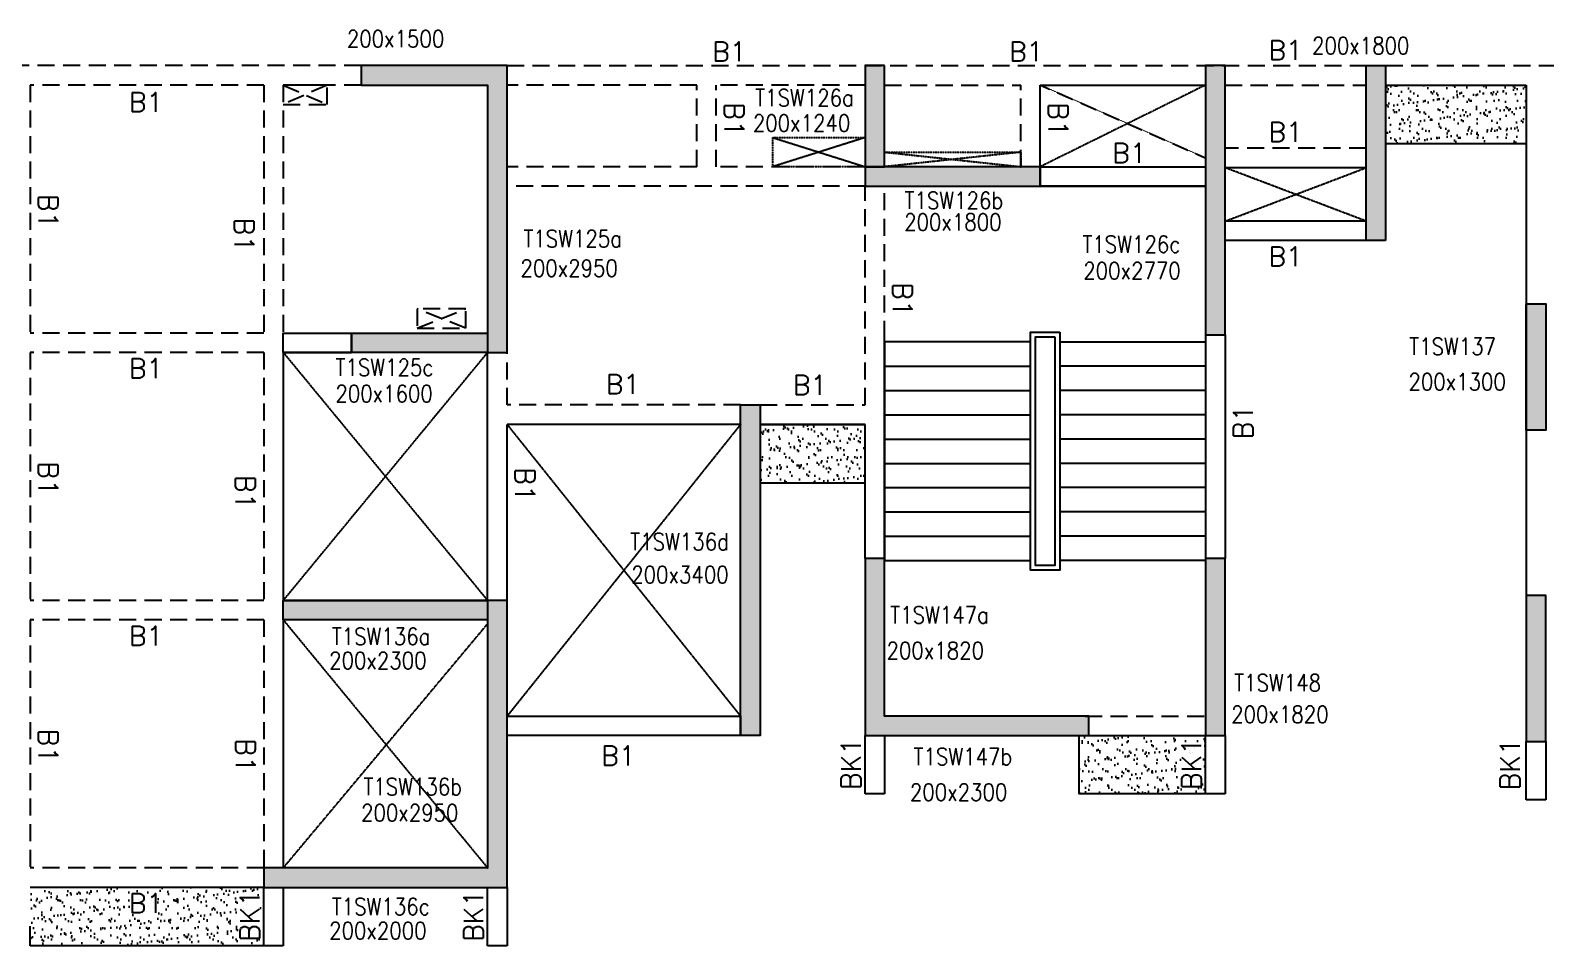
# Model space of a CAD drawing. Header units: millimetres. Extents: x 1078357 to 2594950, y -5122486 to -4636555.
# Drawn here: x 1424176 to 1439751, y -4674810 to -4665397 of the extents above; entities that cross this region are included whole.
import ezdxf

# ---------------------------------------------------------------- set-up
doc = ezdxf.new("R2010")
doc.units = ezdxf.units.MM
doc.header["$PDMODE"] = 35
for name, pattern in [('CONTINOUS', [0]), ('HIDDEN', [0.375, 0.25, -0.125]), ('New Retail block$0$CONTINOUS', [0])]:
    doc.linetypes.add(name, pattern=pattern)
for name, color, linetype, lineweight in [('A-_ANOTDIMA_D-', 6, 'Continuous', 13), ('COL. NO.', 30, 'Continuous', 25), ('COL. SIZE', 7, 'Continuous', 25), ('HATCH', 8, 'Continuous', 30), ('Origin', 40, 'Continuous', 30)]:
    doc.layers.add(name, color=color, linetype=linetype, lineweight=lineweight)
for name, color, linetype in [('NON STR. RCC WALL', 6, 'Continuous'), ('S-BEAM', 3, 'HIDDEN'), ('S-BEAM NO.', 6, 'Continuous'), ('S-COLUMN', 1, 'Continuous'), ('S-CUTOUT', 8, 'HIDDEN'), ('S-SLAB-PROJECTION', 54, 'New Retail block$0$CONTINOUS'), ('S-STAIR', 31, 'Continuous')]:
    doc.layers.add(name, color=color, linetype=linetype)
doc.styles.add('ROMANS', font='romans.shx', dxfattribs={"width": 0.85})
pattern_1 = [(37.47015413, (-4840531.22, 23382818.1), (-4.72361136, 146.8264517), [0, -115.824, 0, -129.54, 0, -123.825]), (7.4701541, (-4840531.22, 23382818.1), (134.9689868, 214.9772528), [0, -62.484, 0, -104.394, 0, -40.005]), (327.47015413, (-4840624.94, 23382818.15), (237.29790347, 0.3075449), [0, -38.1, 0, -137.16, 0, -179.07]), (317.4701541, (-4840624.94, 23382818.15), (229.1017424, 66.759465), [0, -19.05, 0, -89.916, 0, -102.87])]

# ---------------------------------------------------------------- blocks, each defined once
blk = doc.blocks.new('G$CD63B60BD')
at = {"layer": 'COL. NO.', "linetype": 'Continuous', "style": 'ROMANS', "width": 0.85}
for s, p in [('T1SW126a', (75951, 6532, -320)), ('T1SW126b', (77486, 5476, -320)), ('T1SW125a', (73568, 5083, -320)), ('T1SW126c', (79314, 5025, -320)), ('T1SW137', (82673, 3974, -320)), ('T1SW125c', (71638, 3759, -320)), ('T1SW136d', (74667, 1967, 0)), ('T1SW147a', (77339, 1214, -320)), ('T1SW136a', (71599, 993, -320)), ('T1SW148', (80874, 516, -320)), ('T1SW147b', (77579, -243, -320)), ('T1SW136b', (71924, -552, -320)), ('T1SW136c', (71599, -1785, -320))]:
    blk.add_text(s, height=175, dxfattribs=at).set_placement(p)
at = {"layer": 'COL. SIZE', "linetype": 'Continuous', "style": 'ROMANS', "width": 0.85}
for s, p in [('200x1500', (71754, 7138, -320)), ('200x1800', (81674, 7067, -320)), ('200x1240', (75927, 6271, -320)), ('200x1800', (77482, 5253, -320)), ('200x2950', (73538, 4779, -320)), ('200x2770', (79323, 4753, -320)), ('200x1300', (82665, 3611, -320)), ('200x1600', (71636, 3489, -320)), ('200x3400', (74677, 1628, 0)), ('200x1820', (77301, 847, -320)), ('200x2300', (71572, 745, -320)), ('200x1820', (80843, 191, -320)), ('200x2300', (77541, -609, -320)), ('200x2950', (71900, -821, -320)), ('200x2000', (71572, -2033, -320))]:
    blk.add_text(s, height=175, dxfattribs=at).set_placement(p)

msp = doc.modelspace()

# ---------------------------------------------------------------- hatches: boundary and pattern name
at = {"layer": 'HATCH'}
h = msp.add_hatch(dxfattribs=at)
h.set_pattern_fill('AR-SAND', color=8, scale=3, angle=179.97015)
h.set_pattern_definition([(37.4701541, (-2638286.79, 14016729.65), (-4.72361136, 146.8264517), [0, -115.824, 0, -129.54, 0, -123.825]), (7.4701541, (-2638286.8, 14016729.65), (134.9689868, 214.9772528), [0, -62.484, 0, -104.394, 0, -40.005]), (327.4701541, (-2638380.52, 14016729.7), (237.2979035, 0.3075449), [0, -38.1, 0, -137.16, 0, -179.07]), (317.4701541, (-2638380.52, 14016729.7), (229.1017424, 66.759465), [0, -19.05, 0, -89.916, 0, -102.87])])
h.paths.add_polyline_path([(1439551.5, -4665959.6), (1438106.5, -4665959.6), (1438106.5, -4666559.8), (1439551.5, -4666559.8)])
h = msp.add_hatch(dxfattribs=at)
h.set_pattern_fill('AR-SAND', color=8, scale=3, angle=179.97015)
h.set_pattern_definition([(37.47015413, (-3735511.51, 18700748.83), (-4.72361136, 146.8264517), [0, -115.824, 0, -129.54, 0, -123.825]), (7.4701541, (-3735511.5, 18700748.83), (134.9689868, 214.9772528), [0, -62.484, 0, -104.394, 0, -40.005]), (327.4701541, (-3735605.23, 18700748.88), (237.2979035, 0.3075449), [0, -38.1, 0, -137.16, 0, -179.07]), (317.4701541, (-3735605.23, 18700748.88), (229.1017424, 66.759465), [0, -19.05, 0, -89.916, 0, -102.87])])
h.paths.add_polyline_path([(1432756.5, -4669449.7), (1431676.5, -4669449.7), (1431676.5, -4670049.7), (1432756.5, -4670049.7)])
h = msp.add_hatch(dxfattribs=at)
h.set_pattern_fill('AR-SAND', color=8, scale=3, angle=179.97015)
h.set_pattern_definition(pattern_1)
h.paths.add_polyline_path([(1436256.5, -4673248.1), (1434956.5, -4673249.7), (1434956.5, -4672649.7), (1435016.5, -4672649.7), (1435056.5, -4672649.7), (1436256.5, -4672649.7), (1436256.5, -4673248.1)], is_closed=False)
h.paths.add_polyline_path([(1435849.2, -4672663.2), (1435482.5, -4672663.2), (1435482.5, -4672963.2), (1435849.2, -4672963.2)], flags=24)
h = msp.add_hatch(dxfattribs=at)
h.set_pattern_fill('AR-SAND', color=8, scale=3, angle=179.97015)
h.set_pattern_definition(pattern_1)
h.paths.add_polyline_path([(1424176.5, -4674209.7), (1426576.5, -4674209.7), (1426576.5, -4674809.7), (1424176.5, -4674809.7)])
at = {"layer": 'S-COLUMN', "lineweight": 25}
h = msp.add_hatch(color=1, dxfattribs=at)
h.dxf.hatch_style = 1
h.paths.add_polyline_path([(1427576.3, -4665959.8), (1428876.3, -4665959.8), (1428876.3, -4668709.8), (1429076.3, -4668709.8), (1429076.3, -4665759.8), (1427576.3, -4665759.8)])
h = msp.add_hatch(color=1, dxfattribs=at)
h.dxf.hatch_style = 1
h.paths.add_polyline_path([(1432956.2, -4665759.8), (1432756.2, -4665759.8), (1432756.2, -4666799.8), (1432956.2, -4666799.8)])
h = msp.add_hatch(color=1, dxfattribs=at)
h.dxf.hatch_style = 1
h.paths.add_polyline_path([(1436456.3, -4665759.8), (1436256.3, -4665759.8), (1436256.3, -4668529.8), (1436456.3, -4668529.8)])
h = msp.add_hatch(color=1, dxfattribs=at)
h.dxf.hatch_style = 1
h.paths.add_polyline_path([(1438106.3, -4667559.7), (1437906.3, -4667559.7), (1437906.3, -4665759.8), (1438106.3, -4665759.8)])
h = msp.add_hatch(color=1, dxfattribs=at)
h.dxf.hatch_style = 1
h.paths.add_polyline_path([(1432756.2, -4666999.8), (1434556.2, -4666999.8), (1434556.2, -4666799.8), (1432756.2, -4666799.8)])
h = msp.add_hatch(color=1, dxfattribs=at)
h.dxf.hatch_style = 1
h.paths.add_polyline_path([(1439701.3, -4668209.7), (1439687.5, -4668209.7), (1439642.6, -4668209.7), (1439551.3, -4668209.7), (1439551.3, -4669509.7), (1439751.3, -4669509.7), (1439751.3, -4668359.7), (1439751.3, -4668209.7)])
h = msp.add_hatch(color=1, dxfattribs=at)
h.dxf.hatch_style = 1
h.paths.add_polyline_path([(1428876.3, -4668509.8), (1428876.3, -4668709.8), (1427476.3, -4668709.8), (1427476.3, -4668509.8)])
h = msp.add_hatch(color=1, dxfattribs=at)
h.dxf.hatch_style = 1
h.paths.add_polyline_path([(1431476.3, -4669249.8), (1431476.3, -4672649.8), (1431676.3, -4672649.8), (1431676.3, -4669249.8)])
h = msp.add_hatch(color=1, dxfattribs=at)
h.dxf.hatch_style = 1
h.paths.add_polyline_path([(1432756.2, -4672649.8), (1435056.2, -4672649.8), (1435056.2, -4672449.8), (1432956.2, -4672449.8), (1432956.3, -4670829.8), (1432756.3, -4670829.8)])
h = msp.add_hatch(color=1, dxfattribs=at)
h.dxf.hatch_style = 1
h.paths.add_polyline_path([(1436456.3, -4670829.8), (1436256.3, -4670829.8), (1436256.3, -4672649.8), (1436456.3, -4672649.8)])
h = msp.add_hatch(color=1, dxfattribs=at)
h.dxf.hatch_style = 1
h.paths.add_polyline_path([(1439551.2, -4672709.8), (1439751.2, -4672709.8), (1439751.2, -4671209.7), (1439551.2, -4671209.7)])
h = msp.add_hatch(color=1, dxfattribs=at)
h.dxf.hatch_style = 1
h.paths.add_polyline_path([(1426576.3, -4674209.8), (1429076.3, -4674209.8), (1429076.3, -4671259.8), (1428876.2, -4671259.7), (1428876.2, -4671459.7), (1428876.2, -4674009.8), (1426576.3, -4674009.8), (1426576.3, -4674209.8)], is_closed=False)
h = msp.add_hatch(color=1, dxfattribs=at)
h.dxf.hatch_style = 1
h.paths.add_polyline_path([(1426576.3, -4674209.8), (1429076.3, -4674209.8), (1429076.3, -4671259.8), (1428876.2, -4671259.7), (1428876.2, -4674009.8), (1426576.3, -4674009.8), (1426576.3, -4674209.8)], is_closed=False)
h = msp.add_hatch(color=1, dxfattribs=at)
h.dxf.hatch_style = 1
h.paths.add_polyline_path([(1426776.2, -4671259.7), (1428876.2, -4671259.7), (1428876.2, -4671459.7), (1426776.2, -4671459.7)])

# ---------------------------------------------------------------- linework, layer by layer
at = {"layer": 'NON STR. RCC WALL', "elevation": 0}
for points in [[(1436256.2, -4666799.8), (1436256.2, -4666999.8), (1434556.2, -4666999.8), (1434556.2, -4666799.8)], [(1427476.3, -4668509.8), (1427476.3, -4668709.8), (1426776.2, -4668709.8), (1426776.2, -4668509.8)], [(1431476.3, -4672449.8), (1431476.3, -4672649.8), (1429076.3, -4672649.8), (1429076.3, -4672449.8)]]:
    msp.add_lwpolyline(points, close=True, dxfattribs=at)
at = {"layer": 'Origin', "ltscale": 700}
msp.add_point((1428875.8, -4674009.8, 0), dxfattribs=at)
at = {"layer": 'S-BEAM', "linetype": 'HIDDEN', "ltscale": 700}
for p, q in [((1427576.5, -4665759.7, 0), (1423076.5, -4665759.7, 0)), ((1429076.5, -4665759.7, 0), (1437906.5, -4665759.7, 0)), ((1438106.5, -4665759.7, 0), (1442101.5, -4665759.7, 0)), ((1424176.5, -4665959.7, 0), (1424176.5, -4668509.7, 0)), ((1426576.5, -4665959.7, 0), (1424176.5, -4665959.7, 0)), ((1426576.5, -4665959.7, 0), (1426576.5, -4668509.7, 0)), ((1426776.5, -4665959.7, 0), (1426776.5, -4668509.7, 0)), ((1427576.5, -4665959.7, 0), (1426776.5, -4665959.7, 0)), ((1431026.5, -4665959.7, 0), (1429076.5, -4665959.7, 0)), ((1431026.5, -4666799.7, 0), (1431026.5, -4665959.7, 0)), ((1432756.5, -4665959.7, 0), (1431226.5, -4665959.7, 0)), ((1431226.5, -4666799.7, 0), (1431226.5, -4665959.7, 0)), ((1432956.5, -4665959.7, 0), (1434356.5, -4665959.7, 0)), ((1434356.5, -4666799.7, 0), (1434356.5, -4665959.7, 0)), ((1436456.5, -4665959.7, 0), (1437906.5, -4665959.7, 0)), ((1437906.5, -4666609.7, 0), (1436456.5, -4666609.7, 0)), ((1431026.5, -4666799.7, 0), (1429076.5, -4666799.7, 0)), ((1432756.5, -4666799.7, 0), (1431226.5, -4666799.7, 0)), ((1432756.5, -4666999.7, 0), (1429076.5, -4666999.7, 0)), ((1432756.5, -4669249.7, 0), (1432756.5, -4666999.7, 0)), ((1432956.5, -4668559.7, 0), (1432956.5, -4666999.7, 0)), ((1426576.5, -4668509.7, 0), (1424176.5, -4668509.7, 0)), ((1426776.1, -4668509.7, 0), (1427476.1, -4668509.7, 0)), ((1424176.5, -4668709.7, 0), (1424176.5, -4671259.7, 0)), ((1426576.5, -4668709.7, 0), (1424176.5, -4668709.7, 0)), ((1426576.5, -4668709.7, 0), (1426576.5, -4671259.7, 0)), ((1429076.5, -4669249.7, 0), (1429076.5, -4668709.7, 0)), ((1431476.5, -4669249.7, 0), (1429076.5, -4669249.7, 0)), ((1431676.5, -4669249.7, 0), (1432756.5, -4669249.7, 0)), ((1426576.5, -4671259.7, 0), (1424176.5, -4671259.7, 0)), ((1424176.5, -4671459.7, 0), (1424176.5, -4674049.7, 0)), ((1426576.5, -4671459.7, 0), (1424176.5, -4671459.7, 0)), ((1426576.5, -4671459.7, 0), (1426576.5, -4674049.7, 0)), ((1435016.5, -4672449.7, 0), (1436256.5, -4672449.7, 0)), ((1426576.5, -4674009.7, 0), (1424176.5, -4674009.7, 0))]:
    msp.add_line(p, q, dxfattribs=at)
at = {"layer": 'S-BEAM', "linetype": 'CONTINOUS', "ltscale": 700}
for p, q in [((1434556.5, -4666799.7, 0), (1434556.5, -4665959.7, 0)), ((1434556.5, -4665959.7, 0), (1436256.5, -4665959.7, 0)), ((1438106.5, -4665959.7, 0), (1439551.5, -4665959.7, 0)), ((1439551.5, -4665959.7, 0), (1439551.5, -4671209.7, 0)), ((1432956.5, -4670829.7, 0), (1432956.5, -4668559.7, 0)), ((1426776.1, -4668709.7, 0), (1427476.1, -4668709.8, 0)), ((1426776.5, -4668709.7, 0), (1426776.5, -4671259.7, 0)), ((1428876.5, -4671259.7, 0), (1428876.5, -4668709.7, 0)), ((1431476.5, -4669449.7, 0), (1429076.5, -4669449.7, 0)), ((1429076.5, -4671259.7, 0), (1429076.5, -4669449.7, 0)), ((1431676.5, -4669449.7, 0), (1432756.5, -4669449.7, 0)), ((1432756.5, -4670829.7, 0), (1432756.5, -4669449.7, 0)), ((1428876.5, -4671259.7, 0), (1426776.5, -4671259.7, 0)), ((1426776.5, -4671459.7, 0), (1426776.5, -4674009.7, 0)), ((1428876.5, -4671459.7, 0), (1426776.5, -4671459.7, 0)), ((1432756.3, -4673249.7, 0), (1432756.3, -4672649.7, 0)), ((1432956.3, -4672649.7, 0), (1432956.3, -4673249.7, 0)), ((1435016.5, -4672649.7, 0), (1436256.5, -4672649.7, 0)), ((1436256.2, -4673249.7, 0), (1436256.2, -4672649.7, 0)), ((1436456.2, -4672649.7, 0), (1436456.2, -4673249.7, 0)), ((1439551.2, -4673309.7, 0), (1439551.2, -4672709.7, 0)), ((1439751.2, -4672709.7, 0), (1439751.2, -4673309.7, 0)), ((1432956.3, -4673249.7, 0), (1432756.3, -4673249.7, 0)), ((1436456.2, -4673249.7, 0), (1436256.2, -4673249.7, 0)), ((1439751.2, -4673309.7, 0), (1439551.2, -4673309.7, 0)), ((1426576.5, -4674209.7, 0), (1424176.5, -4674209.7, 0)), ((1426576.2, -4674809.7, 0), (1426576.2, -4674209.7, 0)), ((1426776.2, -4674209.7, 0), (1426776.2, -4674809.7, 0)), ((1428876.2, -4674809.7, 0), (1428876.2, -4674209.7, 0)), ((1429076.2, -4674209.7, 0), (1429076.2, -4674809.7, 0)), ((1426776.2, -4674809.7, 0), (1426576.2, -4674809.7, 0)), ((1429076.2, -4674809.7, 0), (1428876.2, -4674809.7, 0))]:
    msp.add_line(p, q, dxfattribs=at)
at = {"layer": 'S-BEAM', "linetype": 'Continuous', "ltscale": 700}
for p, q in [((1434556.2, -4666799.8, 0), (1436256.2, -4666799.7, 0)), ((1437906.5, -4666809.7, 0), (1436456.5, -4666809.7, 0)), ((1434556.2, -4666999.8, 0), (1436256.2, -4666999.8, 0)), ((1437906.5, -4667359.7, 0), (1436456.5, -4667359.7, 0)), ((1437906.5, -4667559.7, 0), (1436456.5, -4667559.7, 0)), ((1436256.5, -4668529.7, 0), (1436256.5, -4670829.7, 0)), ((1436456.5, -4668529.7, 0), (1436456.5, -4670829.7, 0))]:
    msp.add_line(p, q, dxfattribs=at)
at = {"layer": 'S-BEAM', "linetype": 'CONTINOUS', "ltscale": 700, "elevation": 0}
msp.add_lwpolyline([(1429076.5, -4672449.7), (1431476.3, -4672449.7), (1431476.3, -4672649.8), (1429076.5, -4672649.8)], close=True, dxfattribs=at)
at = {"layer": 'S-COLUMN', "color": 1, "lineweight": 25}
msp.add_line((1434556.2, -4666799.8, 0), (1434556.2, -4666999.8, 0), dxfattribs=at)
at = {"layer": 'S-COLUMN', "color": 1, "lineweight": 25, "elevation": 0}
for points in [[(1427576.3, -4665959.8), (1428876.3, -4665959.8), (1428876.3, -4668709.8), (1429076.3, -4668709.8), (1429076.3, -4665759.8), (1427576.3, -4665759.8), (1427576.3, -4665959.8)], [(1426576.3, -4674209.8), (1429076.3, -4674209.8), (1429076.3, -4671259.8), (1428876.2, -4671259.7), (1428876.2, -4674009.8), (1426576.3, -4674009.8), (1426576.3, -4674209.8)]]:
    msp.add_lwpolyline(points, dxfattribs=at)
for points in [[(1432956.2, -4665759.8), (1432756.2, -4665759.8), (1432756.2, -4666799.8), (1432956.2, -4666799.8)], [(1436456.3, -4665759.8), (1436256.3, -4665759.8), (1436256.2, -4668529.8), (1436456.2, -4668529.8)], [(1438106.3, -4667559.7), (1437906.3, -4667559.7), (1437906.3, -4665759.8), (1438106.3, -4665759.8)], [(1432756.2, -4666999.8), (1434556.2, -4666999.8), (1434556.2, -4666799.8), (1432756.2, -4666799.8)], [(1439551.3, -4668209.7), (1439751.3, -4668209.7), (1439751.3, -4669509.7), (1439551.3, -4669509.7)], [(1428876.3, -4668509.8), (1428876.3, -4668709.8), (1427476.3, -4668709.8), (1427476.3, -4668509.8)], [(1431476.3, -4669249.8), (1431676.3, -4669249.8), (1431676.3, -4672649.8), (1431476.3, -4672649.8)], [(1432756.2, -4672649.8), (1435056.2, -4672649.8), (1435056.2, -4672449.8), (1432956.2, -4672449.8), (1432956.3, -4670829.8), (1432756.3, -4670829.8)], [(1436456.3, -4670829.8), (1436256.3, -4670829.8), (1436256.3, -4672649.8), (1436456.3, -4672649.8)], [(1439551.2, -4672709.8), (1439751.2, -4672709.8), (1439751.2, -4671209.7), (1439551.2, -4671209.7)], [(1426776.2, -4671259.7), (1428876.2, -4671259.7), (1428876.2, -4671459.7), (1426776.2, -4671459.7)]]:
    msp.add_lwpolyline(points, close=True, dxfattribs=at)
at = {"layer": 'S-CUTOUT', "ltscale": 700}
for p, q in [((1426776.2, -4665959.7, 0), (1427226.2, -4666159.7, 0)), ((1427226.2, -4665959.7, 0), (1426776.2, -4666159.7, 0)), ((1428151.2, -4668459.7, 0), (1428651.2, -4668259.7, 0)), ((1428651.2, -4668459.7, 0), (1428151.2, -4668259.7, 0))]:
    msp.add_line(p, q, dxfattribs=at)
at = {"layer": 'S-CUTOUT'}
for p, q in [((1434556.5, -4665959.7, 0), (1436256.5, -4666709.7, 0)), ((1436256.5, -4665959.7, 0), (1434556.5, -4666799.7, 0)), ((1431806.5, -4666499.7, 0), (1432756.5, -4666799.8, 0)), ((1432756.5, -4666499.7, 0), (1431806.5, -4666799.7, 0)), ((1434356.5, -4666649.7, 0), (1432956.5, -4666799.8, 0)), ((1432956.5, -4666649.7, 0), (1434356.5, -4666799.7, 0)), ((1436456.5, -4667359.7, 0), (1437906.5, -4666809.7, 0)), ((1437906.5, -4667359.7, 0), (1436456.5, -4666809.7, 0))]:
    msp.add_line(p, q, dxfattribs=at)
at = {"layer": 'S-CUTOUT', "ltscale": 700, "elevation": 0}
for points in [[(1427226.2, -4665959.7), (1426776.2, -4665959.7), (1426776.2, -4666159.7), (1427226.2, -4666159.7)], [(1428651.2, -4668259.7), (1428151.2, -4668259.7), (1428151.2, -4668459.7), (1428651.2, -4668459.7)]]:
    msp.add_lwpolyline(points, close=True, dxfattribs=at)
at = {"layer": 'S-CUTOUT', "elevation": 0}
for points in [[(1431806.5, -4666499.7), (1432756.5, -4666499.7), (1432756.5, -4666799.7), (1431806.5, -4666799.7)], [(1432956.5, -4666649.7), (1434356.5, -4666649.7), (1434356.5, -4666799.7), (1432956.5, -4666799.7)]]:
    msp.add_lwpolyline(points, close=True, dxfattribs=at)
for points in [[(1426776.5, -4671259.7), (1428876.5, -4668709.7)], [(1426776.5, -4668709.7), (1428876.5, -4671259.7)], [(1431476.5, -4669449.7), (1429076.5, -4672449.7)], [(1429076.5, -4669449.7), (1431476.5, -4672449.7)], [(1426776.5, -4671459.7), (1428876.5, -4674009.7)], [(1426776.5, -4674009.7), (1428876.5, -4671499.7)]]:
    msp.add_lwpolyline(points, dxfattribs=at)
at = {"layer": 'S-SLAB-PROJECTION'}
for p, q in [((1438106.5, -4666559.7, 0), (1439551.5, -4666559.7, 0)), ((1436256.5, -4673248.1, 0), (1436256.5, -4673049.7, 0)), ((1424176.5, -4674809.7, 0), (1424176.5, -4674609.7, 0)), ((1426576.5, -4674809.7, 0), (1426576.5, -4674609.7, 0)), ((1426576.5, -4674809.7, 0), (1424176.5, -4674809.7, 0))]:
    msp.add_line(p, q, dxfattribs=at)
at = {"layer": 'S-SLAB-PROJECTION', "elevation": 0}
msp.add_lwpolyline([(1432756.5, -4669449.7), (1431676.5, -4669449.7), (1431676.5, -4670049.7), (1432756.5, -4670049.7)], close=True, dxfattribs=at)
msp.add_lwpolyline([(1436256.5, -4673248.1), (1434956.5, -4673249.7), (1434956.5, -4672649.7)], dxfattribs=at)
at = {"layer": 'S-STAIR', "elevation": 0}
for points in [[(1434456.5, -4668599.7), (1432956.5, -4668599.7)], [(1432956.5, -4668599.7), (1432956.5, -4670849.7), (1434456.5, -4670849.7)], [(1434756.5, -4668599.7), (1436256.5, -4668599.7)], [(1436256.5, -4668599.7), (1436256.5, -4670849.7), (1434756.5, -4670849.7)], [(1432956.5, -4668849.7), (1434456.5, -4668849.7)], [(1436256.5, -4668849.7), (1434756.5, -4668849.7)], [(1432956.5, -4669099.7), (1434456.5, -4669099.7)], [(1436256.5, -4669099.7), (1434756.5, -4669099.7)], [(1432956.5, -4669349.7), (1434456.5, -4669349.7)], [(1436256.5, -4669349.7), (1434756.5, -4669349.7)], [(1432956.5, -4669599.7), (1434456.5, -4669599.7)], [(1436256.5, -4669599.7), (1434756.5, -4669599.7)], [(1432956.5, -4669849.7), (1434456.5, -4669849.7)], [(1436256.5, -4669849.7), (1434756.5, -4669849.7)], [(1432956.5, -4670099.7), (1434456.5, -4670099.7)], [(1436256.5, -4670099.7), (1434756.5, -4670099.7)], [(1432956.5, -4670349.7), (1434456.5, -4670349.7)], [(1436256.5, -4670349.7), (1434756.5, -4670349.7)], [(1432956.5, -4670599.7), (1434456.5, -4670599.7)], [(1436256.5, -4670599.7), (1434756.5, -4670599.7)]]:
    msp.add_lwpolyline(points, dxfattribs=at)
for points in [[(1434756.5, -4668499.7), (1434756.5, -4670949.7), (1434456.5, -4670949.7), (1434456.5, -4668499.7)], [(1434706.5, -4668549.7), (1434706.5, -4670899.7), (1434506.5, -4670899.7), (1434506.5, -4668549.7)]]:
    msp.add_lwpolyline(points, close=True, dxfattribs=at)

# ---------------------------------------------------------------- block references
at = {"layer": 'A-_ANOTDIMA_D-', "color": 2, "ltscale": 700}
msp.add_blockref('G$CD63B60BD', (1355676.2, -4672709.7, 0), dxfattribs=at)

# ---------------------------------------------------------------- texts
at = {"layer": 'S-BEAM NO.', "linetype": 'HIDDEN', "ltscale": 500, "style": 'ROMANS'}
for rotation, p in [(359.99906, (1431184.7, -4665715.8, -2.7)), (359.99906, (1434236.5, -4665715.8, -2.7)), (359.99906, (1436902, -4665701.7, -2.7)), (359.99906, (1425189.3, -4666235.4, -2.7)), (269.99906, (1431310.4, -4666141, -2.7)), (269.99906, (1434640.4, -4666141, -2.7)), (359.99906, (1436902, -4666542.5, -2.7)), (359.99906, (1435296.4, -4666758.5, -2.7)), (269.99906, (1424260.4, -4667080.9, -2.7)), (269.99906, (1426274.2, -4667326.2, -2.7)), (359.99906, (1436902, -4667822, -2.7)), (359.99906, (1425189.3, -4668973.2, -2.7)), (359.99906, (1430091, -4669136.6, -2.7)), (359.99906, (1432014.8, -4669144.6, -2.7)), (89.99906, (1436741.6, -4669600.8, -2.7)), (269.99906, (1424260.4, -4669830.9, -2.7)), (269.99906, (1426286.6, -4669971.8, -2.7)), (359.99906, (1425189.3, -4671723.2, -2.7)), (269.99906, (1424260.4, -4672580.9, -2.7)), (269.99906, (1426288.6, -4672680.5, -2.7)), (359.99906, (1430044.3, -4672955.8, -2.7)), (359.99906, (1425189, -4674473.2, -2.7))]:
    msp.add_text('B1', height=200, rotation=rotation, dxfattribs=at).set_placement(p)
at = {"layer": 'S-BEAM NO.', "linetype": 'HIDDEN', "ltscale": 700, "style": 'ROMANS'}
for p in [(1433040.4, -4667989.7, -2.7), (1429160.4, -4669891.2, -2.7)]:
    msp.add_text('B1', height=200, rotation=269.99906, dxfattribs=at).set_placement(p)
at = {"layer": 'S-BEAM NO.', "linetype": 'CONTINOUS', "ltscale": 700, "style": 'ROMANS'}
for p in [(1432711.7, -4673206.9, 50), (1436211.6, -4673206.9, 50), (1439484, -4673209.3, 50), (1426531.6, -4674767, 50), (1428831.6, -4674767, 50)]:
    msp.add_text('BK1', height=200, rotation=90, dxfattribs=at).set_placement(p)

doc.saveas('drawing.dxf')
